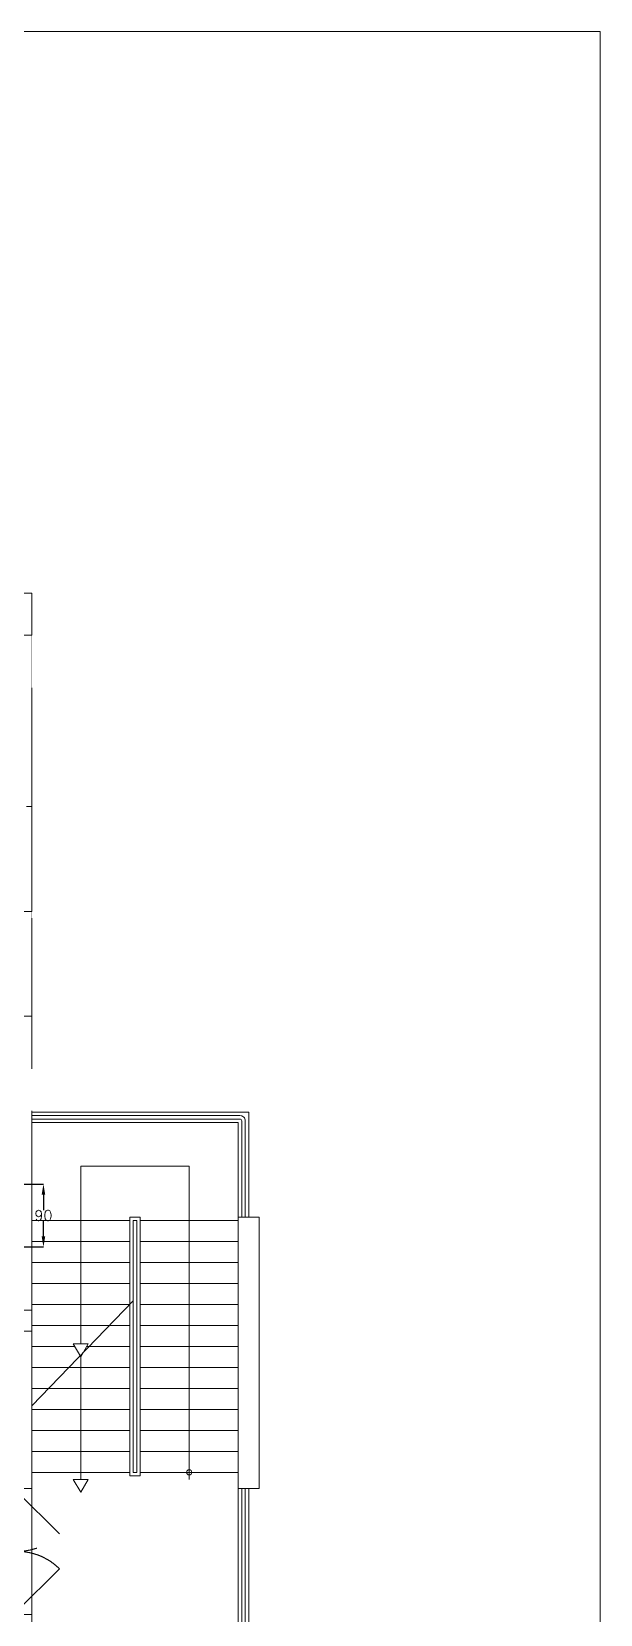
# Model space of a CAD drawing. Extents: x -12260 to 57327, y -29287 to 19916.
# Drawn here: x 49206 to 57327, y -2710 to 19916 of the extents above; entities that cross this region are included whole.
import ezdxf

# ---------------------------------------------------------------- set-up
doc = ezdxf.new("R2010")
doc.units = 0
doc.header["$LTSCALE"] = 0.25
for name, pattern in [('01-First Floor$0$DASHED', [19.05, 12.7, -6.35]), ('01-First Floor$0$HIDDEN', [9.525, 6.35, -3.175]), ('DASHDOT', [25.4, 12.7, -6.35, 0, -6.35])]:
    doc.linetypes.add(name, pattern=pattern)
for name, color, linetype, lineweight in [('01-First Floor$0$Aluminum', 251, 'Continuous', 5), ('01-First Floor$0$Frame', 252, 'Continuous', 9), ('01-First Floor$0$Proj', 251, 'Continuous', 5), ('01-First Floor$0$Structure', 251, 'Continuous', 5), ('01-First Floor$0$Walls', 251, 'Continuous', 5), ('E-DIM', 6, 'Continuous', 18), ('E-LITE-CLNG-CNDT', 6, 'DASHDOT', 35)]:
    doc.layers.add(name, color=color, linetype=linetype, lineweight=lineweight)
doc.styles.get("Standard").update_dxf_attribs({"font": 'romans.shx'})
doc.dimstyles.get("Standard").update_dxf_attribs({"dimtxt": 150, "dimasz": 150, "dimexe": 0.18, "dimexo": 0.0625, "dimgap": 0.09, "dimtad": 0, "dimtih": 1, "dimtoh": 1, "dimdec": 0, "dimlfac": 0.1, "dimzin": 0, "dimdsep": 46, "dimtxsty": 'Standard', "dimcen": 0.09, "dimclrd": 6, "dimadec": 0, "dimazin": 0, "dimtfac": 1, "dimtdec": 0, "dimtofl": 0, "dimtmove": 0, "dimatfit": 3, "dimfxl": 1, "dimtolj": 1, "dimtzin": 0, "dimarcsym": 0})

# ---------------------------------------------------------------- blocks, each defined once
blk = doc.blocks.new('01-First Floor')
at = {"layer": '01-First Floor$0$Aluminum', "linetype": '01-First Floor$0$DASHED', "ltscale": 300}
for p, q in [((49001, -960), (49602, -1561)), ((49001, -2660), (49602, -2059))]:
    blk.add_line(p, q, dxfattribs=at)
for centre, start, end in [((49001, -960), 225, 315), ((49001, -2660), 45, 135)]:
    blk.add_arc(centre, 850, start, end, dxfattribs=at)
at = {"layer": '01-First Floor$0$Frame'}
for p, q in [((57327, 19916, 0), (-12260, 19916, 0)), ((57327, -29287, 0), (57327, 19916, 0))]:
    blk.add_line(p, q, dxfattribs=at)
at = {"layer": '01-First Floor$0$Proj', "linetype": '01-First Floor$0$HIDDEN'}
for p, q in [((49206, 11290), (49206, 8840)), ((49206, 7340), (49206, 5840)), ((49819, 1120), (49206, 1120)), ((49206, -2710), (49206, -910))]:
    blk.add_line(p, q, dxfattribs=at)
at = {"layer": '01-First Floor$0$Proj'}
for p, q in [((50756, 2970), (50606, 2970)), ((50606, 2920), (49206, 2920)), ((50656, 2920), (50706, 2920)), ((52156, 2920), (50756, 2920)), ((50606, 2620), (49206, 2620)), ((52156, 2620), (50756, 2620)), ((50606, 2320), (49206, 2320)), ((52156, 2320), (50756, 2320)), ((50606, 2020), (49206, 2020)), ((52156, 2020), (50756, 2020)), ((50656, 1772), (49206, 272)), ((50606, 1720), (49206, 1720)), ((52156, 1720), (50756, 1720)), ((50606, 1420), (49206, 1420)), ((52156, 1420), (50756, 1420)), ((50606, 1120), (49993, 1120)), ((52156, 1120), (50756, 1120)), ((50606, 820), (49206, 820)), ((52156, 820), (50756, 820)), ((50606, 520), (49206, 520)), ((52156, 520), (50756, 520)), ((50606, 220), (49206, 220)), ((52156, 220), (50756, 220)), ((50606, -80), (49206, -80)), ((52156, -80), (50756, -80)), ((50606, -380), (49206, -380)), ((52156, -380), (50756, -380)), ((52156, -680), (50756, -680))]:
    blk.add_line(p, q, dxfattribs=at)
for points in [[(52306, 2970), (52306, 4470), (49206, 4470)], [(52156, 2970), (52156, 4320), (49206, 4320)], [(51456, -780), (51456, 3695), (49906, 3695), (49906, 1155)], [(51456, -780), (51456, 3695), (49906, 3695), (49906, 1155)], [(50606, 2970), (50606, -730), (50756, -730), (50756, 2970)], [(50656, -680), (50656, 2920)], [(50656, -680), (50706, -680), (50706, 2920)], [(49906, 970), (49906, -780)], [(49206, -680), (50606, -680)], [(49206, -2940), (52156, -2940), (52156, -910)], [(49206, -3090), (52306, -3090), (52306, -910)]]:
    blk.add_lwpolyline(points, dxfattribs=at)
for points in [[(52256, 2970), (52256, 4345, 0.414214), (52181, 4420), (49206, 4420)], [(52206, 2970), (52206, 4345, 0.414214), (52181, 4370), (49206, 4370)], [(49206, -3040), (52181, -3040, 0.414214), (52256, -2965), (52256, -910)], [(49206, -2990), (52181, -2990, 0.414214), (52206, -2965), (52206, -910)]]:
    blk.add_lwpolyline(points, format="xyb", dxfattribs=at)
for points in [[(49906, 970), (49799, 1155), (50013, 1155)], [(49906, -965), (49799, -780), (50013, -780)]]:
    blk.add_lwpolyline(points, close=True, dxfattribs=at)
blk.add_circle((51456, -680), 37.5, dxfattribs=at)
at = {"layer": '01-First Floor$0$Structure'}
for points in [[(49206, 11290), (48606, 11290), (48606, 11890), (49206, 11890)], [(52156, 2970), (52156, -910), (52456, -910), (52456, 2970)]]:
    blk.add_lwpolyline(points, close=True, dxfattribs=at)
for points in [[(48981, 1640), (48981, 2315), (46581, 2315), (46581, -685), (46826, -685), (46826, -910), (46356, -910), (46356, 2540), (49206, 2540), (49206, -910), (48176, -910)], [(49206, 1640), (48906, 1640)], [(48906, 1340), (49206, 1340)]]:
    blk.add_lwpolyline(points, dxfattribs=at)
at = {"layer": '01-First Floor$0$Walls'}
for p, q in [((49130, 8840), (49206, 8840)), ((49206, 7340), (49206, 8840)), ((49206, 7340), (48976, 7340)), ((48976, 5840), (49206, 5840)), ((49206, 5090), (49206, 5840)), ((49206, 2550), (49206, 4490)), ((44676, -2710), (49206, -2710)), ((49206, -2710), (49206, -4053, 0))]:
    blk.add_line(p, q, dxfattribs=at)
blk = doc.blocks.new('*D240')
at = {"layer": 'Defpoints', "color": 0}
for p in [(48178, 3440, 0), (49374, 3440), (48980, 2543, 0)]:
    blk.add_point(p, dxfattribs=at)
at = {"layer": 'E-DIM', "color": 0, "lineweight": -2, "transparency": 16777216}
for p, q in [((48178, 3440), (49374, 3440)), ((48980, 2543), (49374, 2543))]:
    blk.add_line(p, q, dxfattribs=at)
at = {"layer": 'E-DIM', "color": 6, "lineweight": -2, "transparency": 16777216}
for p, q in [((49374, 3290), (49374, 3066)), ((49374, 2693), (49374, 2916))]:
    blk.add_line(p, q, dxfattribs=at)
at = {"layer": 'E-DIM', "color": 6, "transparency": 16777216}
for points in [[(49349, 3290), (49399, 3290), (49374, 3440)], [(49349, 2693), (49399, 2693), (49374, 2543)]]:
    blk.add_solid(points, dxfattribs=at)
at = {"layer": 'E-DIM', "color": 7, "transparency": 16777216, "insert": (49374, 2991), "char_height": 150, "attachment_point": 5}
blk.add_mtext('\\A1;90', dxfattribs=at)

msp = doc.modelspace()

# ---------------------------------------------------------------- block references
at = {"layer": 'E-LITE-CLNG-CNDT'}
msp.add_blockref('01-First Floor', (0, 0), dxfattribs=at)

# ---------------------------------------------------------------- dimensions: what is measured, and where the dimension line sits
at = {"layer": 'E-DIM'}
dim = msp.add_linear_dim(base=(49373.7, 3440), p1=(48979.9, 2542.5, 0), p2=(48177.5, 3440, -0.2), angle=90, dimstyle='Standard', override={"dimclrt": 7}, dxfattribs=at)
dim.commit()
dim.dimension.update_dxf_attribs({"geometry": '*D240', "text_midpoint": (49373.7, 2991.3)})

doc.saveas('drawing.dxf')
